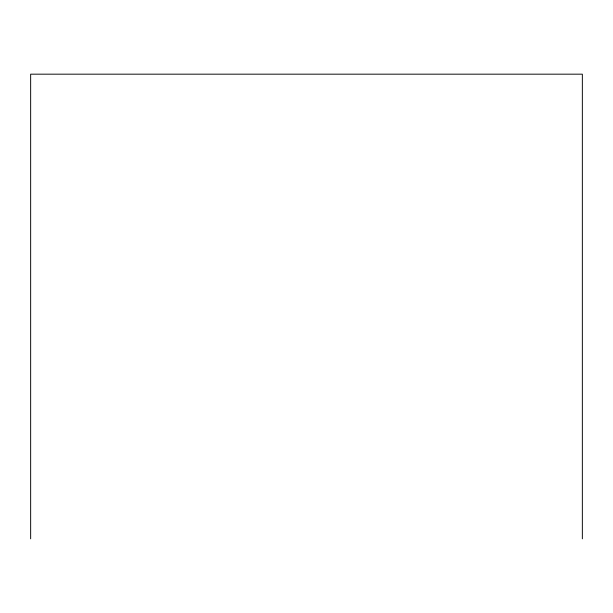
<?xml version="1.0" encoding="UTF-8"?>
<svg xmlns="http://www.w3.org/2000/svg" width="613" height="613" viewBox="0 0 613 613"><rect width="100%" height="100%" fill="white"/><g stroke="black" fill="none" stroke-linecap="round" stroke-linejoin="round"><path stroke-width="0.92" d="M582.35 538.827L582.35 74.173L30.65 74.173L30.65 538.827"/></g></svg>
